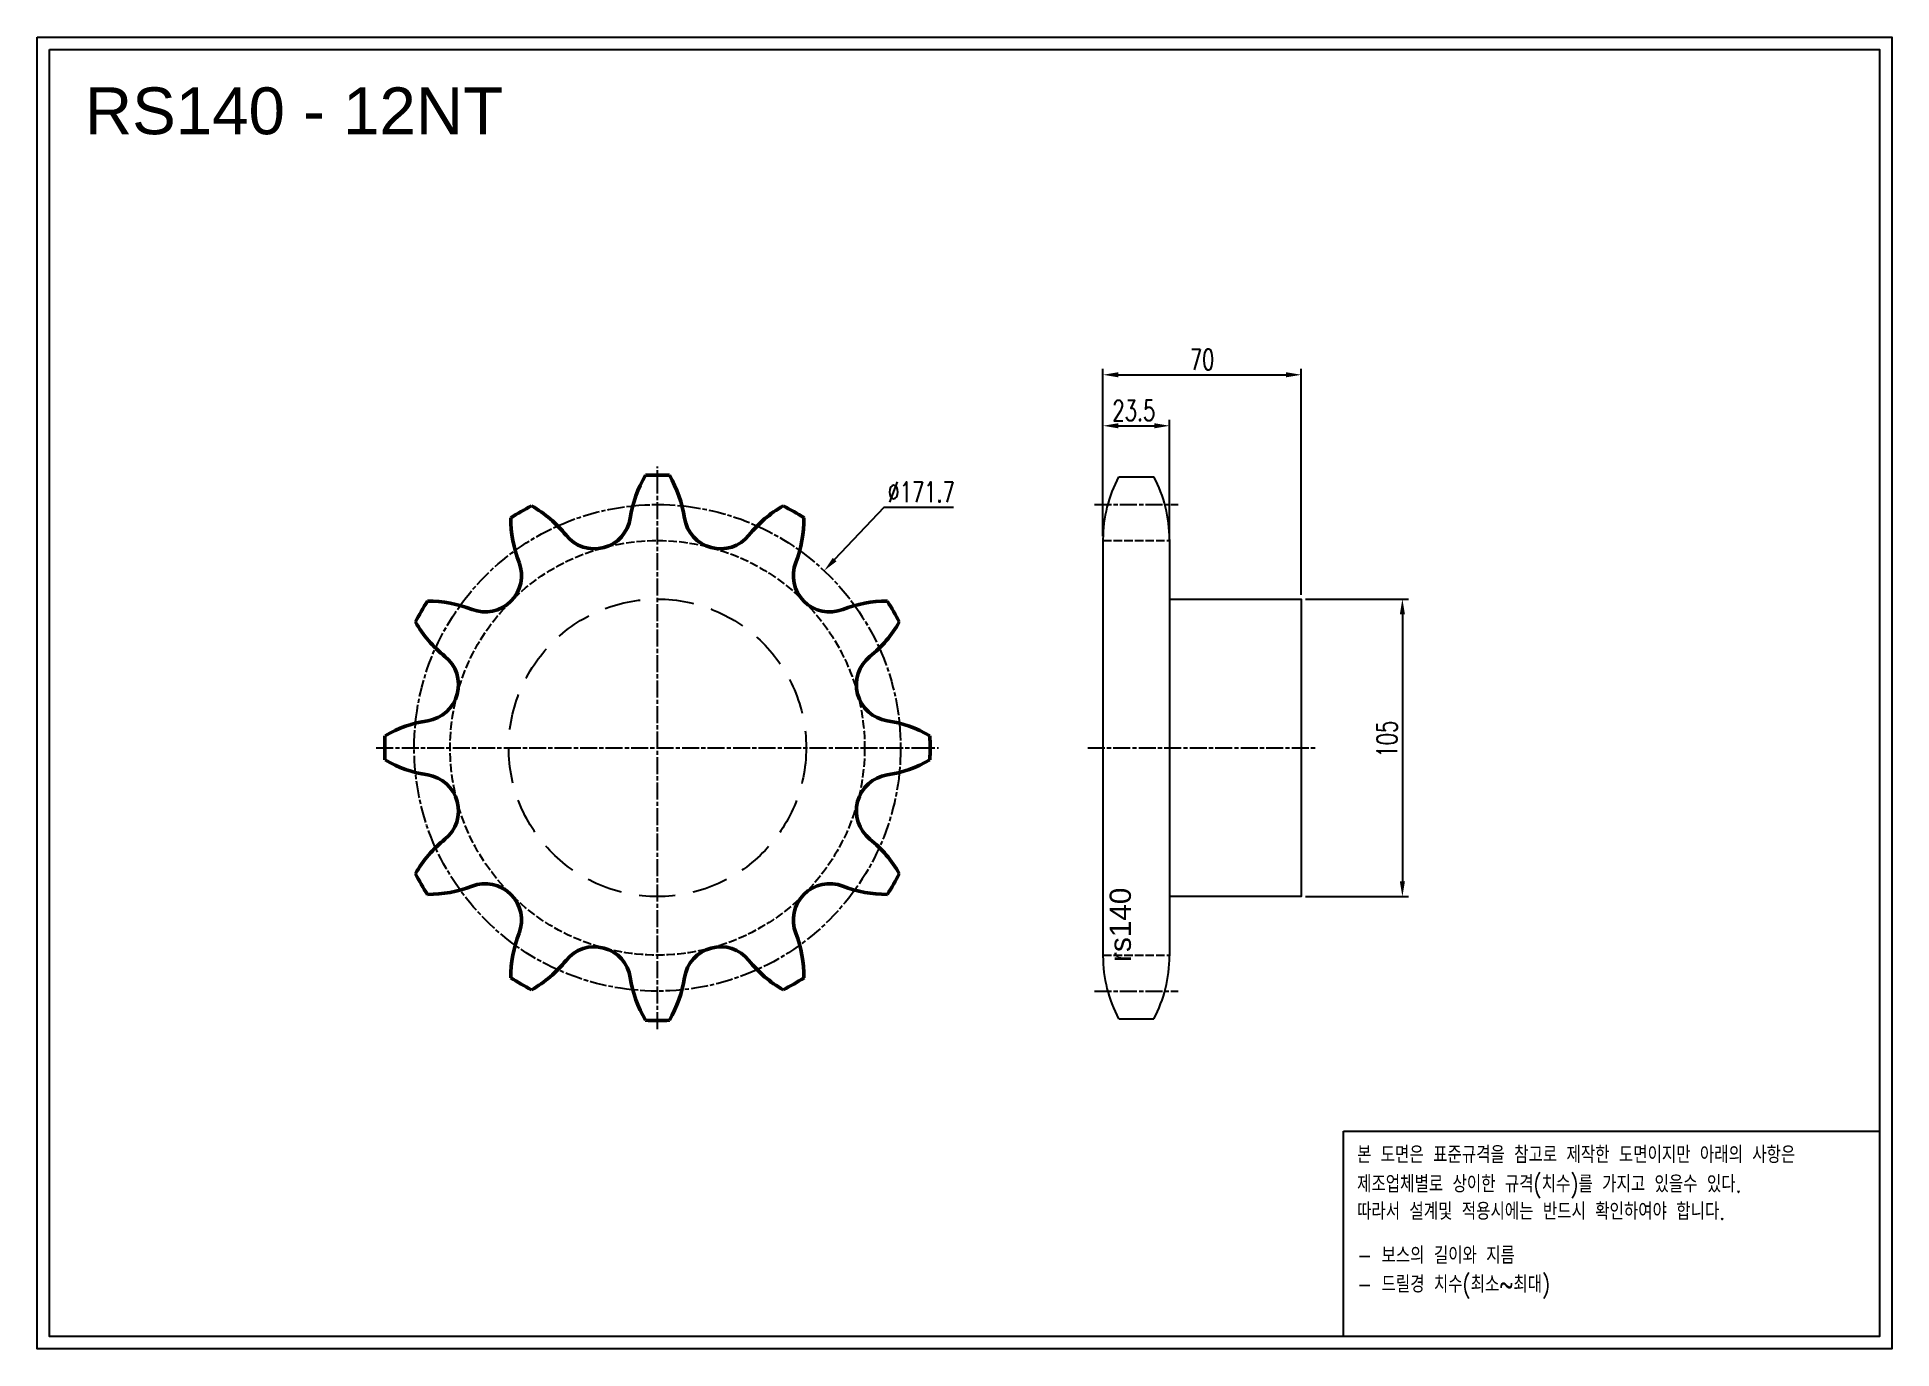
# Model space of a CAD drawing. Header units: millimetres. Extents: x -2420 to -1766, y 39694 to 40157.
import ezdxf

# ---------------------------------------------------------------- set-up
doc = ezdxf.new("R2010")
doc.units = ezdxf.units.MM
for name, pattern in [('AM_ISO02W050', [7.5, 6, -1.5]), ('AM_ISO02W050x2', [3.75, 3, -0.75]), ('AM_ISO08W050', [18, 12, -1.5, 3, -1.5]), ('AM_ISO08W050x2', [9, 6, -0.75, 1.5, -0.75]), ('HIDDEN', [9.525, 6.35, -3.175])]:
    doc.linetypes.add(name, pattern=pattern)
for name, color, linetype, lineweight in [('AM_0N', 7, 'Continuous', 50), ('AM_3N', 6, 'AM_ISO02W050', 25), ('AM_7', 4, 'AM_ISO08W050', 25), ('AM_7N', 4, 'AM_ISO08W050', 25)]:
    doc.layers.add(name, color=color, linetype=linetype, lineweight=lineweight)
doc.layers.add('HL', color=2, linetype='HIDDEN')
doc.layers.add('S-DIM', color=7, linetype='Continuous')
doc.styles.add('HAN', font='ROMANS.shx', dxfattribs={"width": 0.7, "bigfont": 'whgtxt.shx'})
doc.styles.add('HSG', font='SIMPLEX.shx', dxfattribs={"width": 0.7, "bigfont": 'HSG.shx'})
doc.styles.get("Standard").update_dxf_attribs({"font": 'arial.ttf'})
doc.dimstyles.new('APP16', dxfattribs={"dimscale": 3, "dimtxt": 2.4, "dimasz": 1.8, "dimexe": 0.7, "dimexo": 0.5, "dimgap": 0.6, "dimtad": 1, "dimtoh": 1, "dimdec": 1, "dimrnd": 0.01, "dimzin": 9, "dimdsep": 46, "dimtxsty": 'HSG', "dimcen": 0, "dimclrd": 1, "dimclre": 1, "dimclrt": 256, "dimazin": 2, "dimtp": 1, "dimtm": 1, "dimtfac": 0.5, "dimtdec": 1, "dimtofl": 0, "dimtmove": 0, "dimatfit": 3, "dimfxl": 0, "dimtvp": 1, "dimtolj": 2, "dimlwd": -1, "dimlwe": -1, "dimarcsym": 0})

# ---------------------------------------------------------------- blocks, each defined once
blk = doc.blocks.new('*D1')
at = {"layer": 'Defpoints', "color": 0, "transparency": 16777216}
for p in [(-2142.53, 39968.55), (-2260.27, 39843.52)]:
    blk.add_point(p, dxfattribs=at)
at = {"layer": 'S-DIM', "color": 1, "transparency": 16777216}
for p, q in [((-2121.47, 39990.92), (-2138.83, 39972.48)), ((-2096.87, 39990.92), (-2121.47, 39990.92))]:
    blk.add_line(p, q, dxfattribs=at)
blk.add_solid([(-2139.49, 39973.1), (-2138.17, 39971.86), (-2142.53, 39968.55)], dxfattribs=at)
at = {"layer": 'S-DIM', "transparency": 16777216, "insert": (-2108.27, 39996.32), "char_height": 7.2, "attachment_point": 5, "style": 'HSG'}
blk.add_mtext('\\A2;∅171.7', dxfattribs=at)
blk = doc.blocks.new('*D2')
at = {"layer": 'Defpoints', "color": 0, "transparency": 16777216}
for p in [(-2020.58, 40019.71), (-2044.08, 39979.2), (-2020.58, 39979.2)]:
    blk.add_point(p, dxfattribs=at)
at = {"layer": 'S-DIM', "color": 1, "transparency": 16777216}
for p, q in [((-2044.08, 39980.7), (-2044.08, 40021.81)), ((-2020.58, 39980.7), (-2020.58, 40021.81)), ((-2038.68, 40019.71), (-2025.98, 40019.71))]:
    blk.add_line(p, q, dxfattribs=at)
for points in [[(-2038.68, 40020.61), (-2038.68, 40018.81), (-2044.08, 40019.71)], [(-2025.98, 40020.61), (-2025.98, 40018.81), (-2020.58, 40019.71)]]:
    blk.add_solid(points, dxfattribs=at)
at = {"layer": 'S-DIM', "transparency": 16777216, "insert": (-2033.19, 40025.11), "char_height": 7.2, "attachment_point": 5, "style": 'HSG'}
blk.add_mtext('\\A2;23.5', dxfattribs=at)
blk = doc.blocks.new('*D3')
at = {"layer": 'Defpoints', "color": 0, "transparency": 16777216}
for p in [(-1974.08, 40037.71), (-2044.08, 39979.2), (-1974.08, 39958.53)]:
    blk.add_point(p, dxfattribs=at)
at = {"layer": 'S-DIM', "color": 1, "transparency": 16777216}
for p, q in [((-2044.08, 39980.7), (-2044.08, 40039.81)), ((-1974.08, 39960.03), (-1974.08, 40039.81)), ((-2038.68, 40037.71), (-1979.48, 40037.71))]:
    blk.add_line(p, q, dxfattribs=at)
for points in [[(-2038.68, 40038.61), (-2038.68, 40036.81), (-2044.08, 40037.71)], [(-1979.48, 40038.61), (-1979.48, 40036.81), (-1974.08, 40037.71)]]:
    blk.add_solid(points, dxfattribs=at)
at = {"layer": 'S-DIM', "transparency": 16777216, "insert": (-2009.08, 40043.11), "char_height": 7.2, "attachment_point": 5, "style": 'HSG'}
blk.add_mtext('\\A2;70', dxfattribs=at)
blk = doc.blocks.new('*D4')
at = {"layer": 'Defpoints', "color": 0, "transparency": 16777216}
for p in [(-1974.08, 39958.53), (-1974.08, 39853.53), (-1938.37, 39853.53)]:
    blk.add_point(p, dxfattribs=at)
at = {"layer": 'S-DIM', "color": 1, "transparency": 16777216}
for p, q in [((-1972.58, 39958.53), (-1936.27, 39958.53)), ((-1938.37, 39953.13), (-1938.37, 39858.93)), ((-1972.58, 39853.53), (-1936.27, 39853.53))]:
    blk.add_line(p, q, dxfattribs=at)
for points in [[(-1939.27, 39953.13), (-1937.47, 39953.13), (-1938.37, 39958.53)], [(-1939.27, 39858.93), (-1937.47, 39858.93), (-1938.37, 39853.53)]]:
    blk.add_solid(points, dxfattribs=at)
at = {"layer": 'S-DIM', "transparency": 16777216, "insert": (-1943.77, 39909.1), "char_height": 7.2, "attachment_point": 5, "rotation": 90, "style": 'HSG'}
blk.add_mtext('\\A2;105', dxfattribs=at)
blk = doc.blocks.new('notice1')
at = {"color": 4}
blk.add_lwpolyline([(-22142.12, 1735.9), (-22053.8, 1735.9), (-22053.8, 1702.07), (-22142.12, 1702.07)], close=True, dxfattribs=at)
at = {"color": 4, "style": 'HAN', "width": 0.8}
for s, p in [('본 도면은 표준규격을 참고로 제작한 도면이지만 아래의 사항은', (-22139.9, 1730.62)), ('제조업체별로 상이한 규격(치수)를 가지고 있을수 있다.', (-22139.9, 1725.78)), ('따라서 설계및 적용시에는 반드시 확인하여야 합니다.', (-22139.9, 1721.28)), ('- 보스의 길이와 지름', (-22139.9, 1714.03)), ('- 드릴경 치수(최소~최대)', (-22139.9, 1709.27))]:
    blk.add_text(s, height=2.7949, dxfattribs=at).set_placement(p)

msp = doc.modelspace()

# ---------------------------------------------------------------- linework, layer by layer
for p, q in [((-2038.54, 40001.72), (-2026.11, 40001.72)), ((-2044.08, 39979.52), (-2044.08, 39832.55)), ((-2020.58, 39979.52), (-2020.58, 39832.55)), ((-2038.54, 39810.35), (-2026.11, 39810.35))]:
    msp.add_line(p, q)
for points in [[(-2420.42, 40156.91), (-1765.53, 40156.91), (-1765.53, 39693.86), (-2420.42, 39693.86)], [(-2416.01, 40152.5), (-1769.94, 40152.5), (-1769.94, 39698.27), (-2416.01, 39698.27)]]:
    msp.add_lwpolyline(points, close=True)
msp.add_lwpolyline([(-2020.58, 39958.53), (-1974.08, 39958.53), (-1974.08, 39853.53), (-2020.58, 39853.53)])
for centre, start, end in [((-1996.78, 39979.52), 152.00824, 180), ((-2067.88, 39979.52), 0, 27.99176), ((-1996.78, 39832.55), 180, 207.99176), ((-2067.88, 39832.55), 332.00824, 0)]:
    msp.add_arc(centre, 47.3, start, end)
at = {"layer": 'AM_0N'}
for centre, radius, start, end in [((-2168.8, 39980.66), 42.67, 149.64878, 171.25), ((-2201.4, 39906.03), 96.28, 87.48292, 92.51708), ((-2234, 39980.66), 42.67, 8.75, 30.35122), ((-2201.4, 39906.03), 96.28, 117.48292, 122.51708), ((-2266.94, 39954.36), 42.67, 38.75, 60.35122), ((-2135.86, 39954.36), 42.67, 119.64878, 141.25), ((-2201.4, 39906.03), 96.28, 57.48292, 62.51708), ((-2210.48, 39986.96), 42.67, 179.64878, 201.25), ((-2223.66, 39989.1), 12.83, 218.75, 351.25), ((-2179.14, 39989.1), 12.83, 188.75, 321.25), ((-2192.32, 39986.96), 42.67, 338.75, 0.35122), ((-2262.21, 39966.84), 12.83, 248.75, 21.25), ((-2140.59, 39966.84), 12.83, 158.75, 291.25), ((-2201.4, 39906.03), 96.28, 147.48292, 152.51708), ((-2282.32, 39915.12), 42.67, 68.75, 90.35122), ((-2120.48, 39915.12), 42.67, 89.64878, 111.25), ((-2201.4, 39906.03), 96.28, 27.48292, 32.51708), ((-2249.73, 39971.57), 42.67, 209.64878, 231.25), ((-2153.07, 39971.57), 42.67, 308.75, 330.35122), ((-2284.47, 39928.29), 12.83, 278.75, 51.25), ((-2118.33, 39928.29), 12.83, 128.75, 261.25), ((-2276.02, 39873.44), 42.67, 98.75, 120.35122), ((-2126.78, 39873.44), 42.67, 59.64878, 81.25), ((-2201.4, 39906.03), 96.28, 177.48292, 182.51708), ((-2201.4, 39906.03), 96.28, 357.48292, 2.51708), ((-2276.02, 39938.63), 42.67, 239.64878, 261.25), ((-2284.47, 39883.78), 12.83, 308.75, 81.25), ((-2118.33, 39883.78), 12.83, 98.75, 231.25), ((-2126.78, 39938.63), 42.67, 278.75, 300.35122), ((-2249.73, 39840.49), 42.67, 128.75, 150.35122), ((-2153.07, 39840.49), 42.67, 29.64878, 51.25), ((-2201.4, 39906.03), 96.28, 207.48292, 212.51708), ((-2282.32, 39896.95), 42.67, 269.64878, 291.25), ((-2262.21, 39845.22), 12.83, 338.75, 111.25), ((-2140.59, 39845.22), 12.83, 68.75, 201.25), ((-2120.48, 39896.95), 42.67, 248.75, 270.35122), ((-2201.4, 39906.03), 96.28, 327.48292, 332.51708), ((-2210.48, 39825.11), 42.67, 158.75, 180.35122), ((-2192.32, 39825.11), 42.67, 359.64878, 21.25), ((-2266.94, 39857.7), 42.67, 299.64878, 321.25), ((-2223.66, 39822.97), 12.83, 8.75, 141.25), ((-2179.14, 39822.97), 12.83, 38.75, 171.25), ((-2135.86, 39857.7), 42.67, 218.75, 240.35122), ((-2201.4, 39906.03), 96.28, 237.48292, 242.51708), ((-2168.8, 39831.41), 42.67, 188.75, 210.35122), ((-2234, 39831.41), 42.67, 329.64878, 351.25), ((-2201.4, 39906.03), 96.28, 297.48292, 302.51708), ((-2201.4, 39906.03), 96.28, 267.48292, 272.51708)]:
    msp.add_arc(centre, radius, start, end, dxfattribs=at)
at = {"layer": 'AM_3N', "linetype": 'AM_ISO02W050x2'}
for p, q in [((-2044.08, 39979.2), (-2020.58, 39979.2)), ((-2044.08, 39832.86), (-2020.58, 39832.86))]:
    msp.add_line(p, q, dxfattribs=at)
msp.add_circle((-2201.4, 39906.03), 73.17, dxfattribs=at)
at = {"layer": 'AM_7', "linetype": 'AM_ISO08W050x2'}
for p, q in [((-2047.08, 39991.9), (-2017.58, 39991.9)), ((-2047.08, 39820.16), (-2017.58, 39820.16))]:
    msp.add_line(p, q, dxfattribs=at)
msp.add_circle((-2201.4, 39906.03), 85.87, dxfattribs=at)
at = {"layer": 'AM_7N', "linetype": 'AM_ISO08W050x2'}
for p, q in [((-2201.4, 39806.75), (-2201.4, 40005.31)), ((-2300.68, 39906.03), (-2102.12, 39906.03)), ((-2049.44, 39906.03), (-1969.02, 39906.03))]:
    msp.add_line(p, q, dxfattribs=at)
at = {"layer": 'HL', "ltscale": 2}
msp.add_circle((-2201.4, 39906.03), 52.5, dxfattribs=at)

# ---------------------------------------------------------------- block references
at = {"xscale": 2.14200397168902, "yscale": 2.14200397168902, "zscale": 2.14200397168902}
msp.add_blockref('notice1', (45469.38, 36052.43), dxfattribs=at)

# ---------------------------------------------------------------- texts
msp.add_text('RS140 - 12NT', height=16.5375).set_placement((-2403.55, 40122.62))
msp.add_text('rs140', height=7.5, rotation=90).set_placement((-2034.23, 39830.46))

# ---------------------------------------------------------------- dimensions: what is measured, and where the dimension line sits
at = {"layer": 'S-DIM'}
dim = msp.add_linear_dim(base=(-1974.08, 40037.71), p1=(-2044.08, 39979.2), p2=(-1974.08, 39958.53), dimstyle='APP16', dxfattribs=at)
dim.commit()
dim.dimension.update_dxf_attribs({"geometry": '*D3', "text_midpoint": (-2009.08, 40043.11)})
dim = msp.add_linear_dim(base=(-2020.58, 40019.71), p1=(-2044.08, 39979.2), p2=(-2020.58, 39979.2), dimstyle='APP16', dxfattribs=at)
dim.commit()
dim.dimension.update_dxf_attribs({"geometry": '*D2', "text_midpoint": (-2033.19, 40019.71), "dimtype": 128})
dim = msp.add_diameter_dim_2p(p1=(-2260.27, 39843.52), p2=(-2142.53, 39968.55), dimstyle='APP16', dxfattribs=at)
dim.commit()
dim.dimension.update_dxf_attribs({"geometry": '*D1', "text_midpoint": (-2108.27, 39990.92), "dimtype": 131})
dim = msp.add_linear_dim(base=(-1938.37, 39853.53), p1=(-1974.08, 39958.53), p2=(-1974.08, 39853.53), angle=90, dimstyle='APP16', dxfattribs=at)
dim.commit()
dim.dimension.update_dxf_attribs({"geometry": '*D4', "text_midpoint": (-1938.37, 39909.1), "dimtype": 128})

doc.saveas('drawing.dxf')
